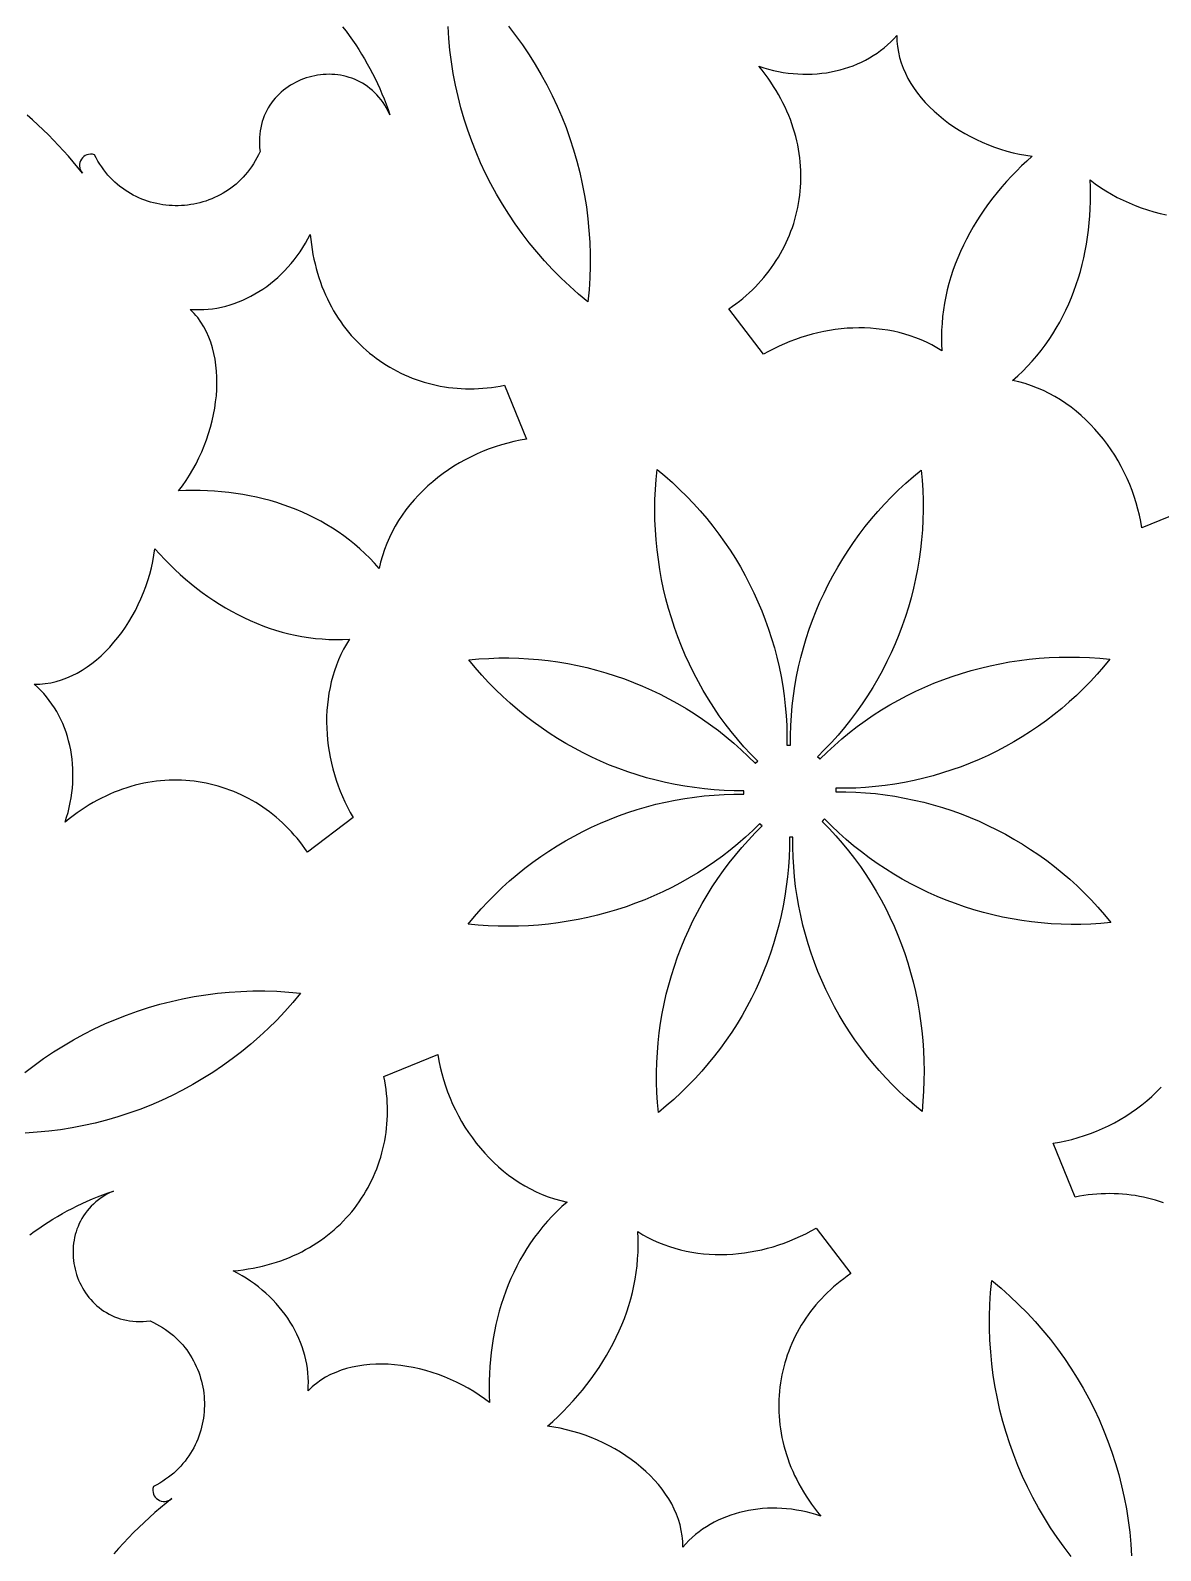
# Model space of a CAD drawing. Extents: x -1145 to -490, y -328 to 327.
# Drawn here: x -859.5 to -797.4, y -42.3 to 41.3 of the extents above; entities that cross this region are included whole.
import ezdxf

# ---------------------------------------------------------------- set-up
doc = ezdxf.new("R2010")
doc.units = 0
doc.layers.add('LAYER_1', color=18, linetype='CONTINUOUS')

msp = doc.modelspace()

# ---------------------------------------------------------------- linework, layer by layer
at = {"layer": 'LAYER_1'}
for points in [[(-842.351, 41.484), (-842.165, 41.242), (-841.984, 40.996), (-841.807, 40.746), (-841.635, 40.494), (-841.468, 40.238), (-841.306, 39.979), (-841.148, 39.717), (-840.996, 39.451), (-840.848, 39.183), (-840.706, 38.912), (-840.568, 38.638), (-840.436, 38.361), (-840.309, 38.082), (-840.187, 37.8), (-840.07, 37.515), (-839.959, 37.228), (-839.853, 36.938), (-839.752, 36.646), (-839.839, 36.827), (-839.931, 36.999), (-840.028, 37.163), (-840.131, 37.319), (-840.239, 37.467), (-840.352, 37.607), (-840.47, 37.739), (-840.591, 37.864), (-840.718, 37.981), (-840.847, 38.09), (-840.981, 38.192), (-841.118, 38.287), (-841.258, 38.374), (-841.401, 38.453), (-841.547, 38.526), (-841.695, 38.591), (-841.846, 38.649), (-841.998, 38.7), (-842.152, 38.744), (-842.307, 38.782), (-842.464, 38.812), (-842.622, 38.836), (-842.78, 38.852), (-842.939, 38.863), (-843.098, 38.866), (-843.257, 38.864), (-843.416, 38.854), (-843.574, 38.839), (-843.732, 38.817), (-843.889, 38.789), (-844.044, 38.754), (-844.198, 38.714), (-844.35, 38.668), (-844.501, 38.615), (-844.649, 38.557), (-844.794, 38.493), (-844.937, 38.423), (-845.078, 38.348), (-845.215, 38.267), (-845.348, 38.18), (-845.478, 38.088), (-845.604, 37.991), (-845.726, 37.888), (-845.843, 37.78), (-845.956, 37.667), (-846.064, 37.549), (-846.167, 37.426), (-846.264, 37.297), (-846.356, 37.164), (-846.442, 37.026), (-846.522, 36.883), (-846.596, 36.736), (-846.663, 36.583), (-846.723, 36.427), (-846.776, 36.265), (-846.822, 36.1), (-846.861, 35.93), (-846.891, 35.755), (-846.914, 35.577), (-846.928, 35.394), (-846.934, 35.207), (-846.931, 35.016), (-846.919, 34.822), (-846.898, 34.623), (-846.981, 34.443), (-847.07, 34.269), (-847.165, 34.1), (-847.264, 33.937), (-847.368, 33.78), (-847.477, 33.628), (-847.59, 33.481), (-847.708, 33.34), (-847.83, 33.205), (-847.955, 33.075), (-848.085, 32.951), (-848.218, 32.833), (-848.355, 32.72), (-848.495, 32.612), (-848.638, 32.51), (-848.784, 32.414), (-848.933, 32.323), (-849.085, 32.238), (-849.239, 32.159), (-849.395, 32.085), (-849.554, 32.017), (-849.714, 31.954), (-849.877, 31.897), (-850.041, 31.846), (-850.206, 31.8), (-850.373, 31.76), (-850.541, 31.726), (-850.709, 31.697), (-850.879, 31.674), (-851.049, 31.656), (-851.22, 31.644), (-851.391, 31.638), (-851.562, 31.637), (-851.733, 31.643), (-851.903, 31.653), (-852.074, 31.67), (-852.244, 31.692), (-852.413, 31.719), (-852.581, 31.753), (-852.748, 31.792), (-852.914, 31.836), (-853.078, 31.887), (-853.241, 31.943), (-853.402, 32.005), (-853.562, 32.072), (-853.719, 32.145), (-853.874, 32.224), (-854.026, 32.309), (-854.176, 32.399), (-854.323, 32.495), (-854.468, 32.597), (-854.609, 32.704), (-854.747, 32.817), (-854.881, 32.936), (-855.012, 33.061), (-855.139, 33.191), (-855.262, 33.327), (-855.381, 33.469), (-855.496, 33.616), (-855.606, 33.77), (-855.712, 33.929), (-855.813, 34.093), (-855.909, 34.264), (-856, 34.44), (-856.113, 34.469), (-856.222, 34.476), (-856.326, 34.465), (-856.423, 34.437), (-856.513, 34.394), (-856.594, 34.338), (-856.665, 34.269), (-856.725, 34.191), (-856.772, 34.105), (-856.806, 34.013), (-856.825, 33.916), (-856.829, 33.817), (-856.816, 33.716), (-856.784, 33.617), (-856.733, 33.52), (-856.662, 33.428), (-856.916, 33.744), (-857.175, 34.055), (-857.439, 34.361), (-857.708, 34.662), (-857.981, 34.958), (-858.258, 35.248), (-858.539, 35.534), (-858.825, 35.814), (-859.115, 36.089), (-859.409, 36.358), (-859.707, 36.622)], [(-833.229, 41.523), (-832.834, 41.009), (-832.456, 40.484), (-832.096, 39.947), (-831.752, 39.401), (-831.426, 38.845), (-831.118, 38.28), (-830.827, 37.705), (-830.555, 37.123), (-830.3, 36.532), (-830.064, 35.933), (-829.847, 35.328), (-829.649, 34.715), (-829.469, 34.097), (-829.309, 33.472), (-829.168, 32.843), (-829.046, 32.208), (-828.944, 31.569), (-828.862, 30.926), (-828.8, 30.279), (-828.759, 29.629), (-828.737, 28.976), (-828.737, 28.321), (-828.757, 27.664), (-828.798, 27.006), (-828.86, 26.347), (-829.368, 26.771), (-829.861, 27.209), (-830.338, 27.661), (-830.799, 28.126), (-831.244, 28.605), (-831.672, 29.095), (-832.084, 29.598), (-832.479, 30.112), (-832.857, 30.638), (-833.218, 31.174), (-833.562, 31.72), (-833.888, 32.276), (-834.196, 32.842), (-834.487, 33.416), (-834.759, 33.999), (-835.013, 34.59), (-835.249, 35.188), (-835.466, 35.794), (-835.665, 36.406), (-835.844, 37.024), (-836.005, 37.649), (-836.146, 38.278), (-836.267, 38.913), (-836.369, 39.552), (-836.451, 40.196), (-836.513, 40.842), (-836.555, 41.492)], [(-795.423, 15.133), (-798.387, 13.914), (-798.446, 14.263), (-798.517, 14.61), (-798.601, 14.956), (-798.697, 15.3), (-798.805, 15.641), (-798.925, 15.979), (-799.056, 16.313), (-799.199, 16.643), (-799.354, 16.969), (-799.519, 17.289), (-799.695, 17.604), (-799.881, 17.912), (-800.078, 18.214), (-800.285, 18.509), (-800.501, 18.796), (-800.728, 19.075), (-800.964, 19.346), (-801.209, 19.607), (-801.463, 19.859), (-801.727, 20.101), (-801.998, 20.332), (-802.279, 20.552), (-802.567, 20.76), (-802.863, 20.956), (-803.168, 21.14), (-803.48, 21.311), (-803.799, 21.468), (-804.125, 21.611), (-804.458, 21.739), (-804.798, 21.853), (-805.145, 21.95), (-805.498, 22.032), (-805.212, 22.285), (-804.937, 22.545), (-804.671, 22.814), (-804.416, 23.091), (-804.17, 23.376), (-803.934, 23.668), (-803.709, 23.968), (-803.493, 24.274), (-803.287, 24.587), (-803.091, 24.906), (-802.905, 25.232), (-802.729, 25.563), (-802.562, 25.901), (-802.405, 26.243), (-802.258, 26.591), (-802.121, 26.944), (-801.994, 27.302), (-801.876, 27.664), (-801.767, 28.03), (-801.669, 28.4), (-801.58, 28.774), (-801.501, 29.152), (-801.431, 29.533), (-801.371, 29.916), (-801.32, 30.302), (-801.279, 30.691), (-801.247, 31.082), (-801.225, 31.475), (-801.212, 31.87), (-801.209, 32.266), (-801.215, 32.664), (-801.23, 33.062), (-800.949, 32.85), (-800.659, 32.647), (-800.359, 32.454), (-800.052, 32.272), (-799.736, 32.1), (-799.414, 31.939), (-799.086, 31.789), (-798.753, 31.651), (-798.416, 31.524), (-798.075, 31.409), (-797.731, 31.306), (-797.385, 31.216), (-797.038, 31.138)], [(-859.838, -16.042), (-859.324, -15.647), (-858.799, -15.269), (-858.263, -14.908), (-857.716, -14.565), (-857.16, -14.239), (-856.595, -13.93), (-856.021, -13.64), (-855.438, -13.367), (-854.847, -13.113), (-854.248, -12.877), (-853.643, -12.66), (-853.031, -12.462), (-852.412, -12.282), (-851.788, -12.122), (-851.158, -11.981), (-850.523, -11.859), (-849.884, -11.757), (-849.241, -11.675), (-848.594, -11.613), (-847.944, -11.572), (-847.291, -11.55), (-846.636, -11.549), (-845.979, -11.569), (-845.321, -11.61), (-844.662, -11.673), (-845.086, -12.181), (-845.524, -12.674), (-845.976, -13.151), (-846.441, -13.612), (-846.92, -14.057), (-847.41, -14.485), (-847.913, -14.897), (-848.427, -15.292), (-848.953, -15.67), (-849.489, -16.031), (-850.035, -16.374), (-850.591, -16.7), (-851.157, -17.009), (-851.731, -17.299), (-852.314, -17.572), (-852.905, -17.826), (-853.503, -18.062), (-854.109, -18.279), (-854.721, -18.478), (-855.34, -18.657), (-855.964, -18.817), (-856.594, -18.959), (-857.228, -19.08), (-857.868, -19.182), (-858.511, -19.264), (-859.158, -19.326), (-859.808, -19.368)], [(-797.196, -23.208), (-797.412, -23.134), (-797.631, -23.066), (-797.851, -23.003), (-798.074, -22.946), (-798.298, -22.895), (-798.524, -22.85), (-798.752, -22.81), (-798.981, -22.777), (-799.212, -22.749), (-799.444, -22.727), (-799.677, -22.712), (-799.912, -22.702), (-800.147, -22.698), (-800.383, -22.701), (-800.62, -22.709), (-800.858, -22.724), (-801.096, -22.745), (-801.335, -22.772), (-801.574, -22.806), (-801.814, -22.846), (-802.054, -22.892), (-803.272, -19.928), (-802.924, -19.869), (-802.576, -19.798), (-802.231, -19.714), (-801.887, -19.618), (-801.546, -19.51), (-801.208, -19.39), (-800.874, -19.258), (-800.544, -19.115), (-800.218, -18.961), (-799.898, -18.796), (-799.583, -18.62), (-799.275, -18.434), (-798.973, -18.237), (-798.678, -18.03), (-798.391, -17.813), (-798.112, -17.587), (-797.841, -17.351), (-797.58, -17.106), (-797.328, -16.851)], [(-859.56, -24.968), (-859.314, -24.787), (-859.064, -24.61), (-858.812, -24.438), (-858.556, -24.271), (-858.297, -24.108), (-858.035, -23.951), (-857.769, -23.798), (-857.501, -23.651), (-857.23, -23.508), (-856.956, -23.371), (-856.679, -23.239), (-856.4, -23.111), (-856.118, -22.99), (-855.833, -22.873), (-855.546, -22.762), (-855.256, -22.656), (-854.964, -22.555), (-855.145, -22.641), (-855.317, -22.733), (-855.481, -22.831), (-855.637, -22.934), (-855.785, -23.042), (-855.925, -23.155), (-856.057, -23.272), (-856.182, -23.394), (-856.299, -23.52), (-856.409, -23.65), (-856.51, -23.784), (-856.605, -23.921), (-856.692, -24.061), (-856.771, -24.204), (-856.844, -24.35), (-856.909, -24.498), (-856.967, -24.648), (-857.018, -24.8), (-857.062, -24.954), (-857.1, -25.11), (-857.13, -25.267), (-857.154, -25.424), (-857.17, -25.583), (-857.181, -25.742), (-857.184, -25.901), (-857.182, -26.06), (-857.172, -26.219), (-857.157, -26.377), (-857.135, -26.535), (-857.107, -26.691), (-857.072, -26.847), (-857.032, -27.001), (-856.986, -27.153), (-856.933, -27.303), (-856.875, -27.451), (-856.811, -27.597), (-856.741, -27.74), (-856.666, -27.88), (-856.585, -28.017), (-856.499, -28.151), (-856.407, -28.281), (-856.309, -28.406), (-856.206, -28.528), (-856.098, -28.646), (-855.985, -28.759), (-855.867, -28.867), (-855.744, -28.969), (-855.615, -29.067), (-855.482, -29.159), (-855.344, -29.245), (-855.201, -29.325), (-855.054, -29.399), (-854.901, -29.466), (-854.745, -29.526), (-854.583, -29.579), (-854.418, -29.625), (-854.248, -29.663), (-854.073, -29.694), (-853.895, -29.716), (-853.712, -29.731), (-853.525, -29.736), (-853.334, -29.733), (-853.14, -29.721), (-852.941, -29.7), (-852.761, -29.784), (-852.587, -29.873), (-852.418, -29.967), (-852.255, -30.067), (-852.098, -30.171), (-851.946, -30.279), (-851.799, -30.393), (-851.658, -30.51), (-851.523, -30.632), (-851.393, -30.758), (-851.269, -30.887), (-851.151, -31.021), (-851.038, -31.157), (-850.93, -31.297), (-850.828, -31.441), (-850.732, -31.587), (-850.641, -31.736), (-850.556, -31.887), (-850.477, -32.041), (-850.403, -32.198), (-850.335, -32.356), (-850.272, -32.517), (-850.215, -32.679), (-850.164, -32.843), (-850.118, -33.009), (-850.078, -33.175), (-850.044, -33.343), (-850.015, -33.512), (-849.992, -33.681), (-849.974, -33.852), (-849.962, -34.022), (-849.956, -34.193), (-849.955, -34.364), (-849.961, -34.535), (-849.971, -34.706), (-849.988, -34.876), (-850.01, -35.046), (-850.037, -35.215), (-850.071, -35.383), (-850.11, -35.55), (-850.154, -35.716), (-850.205, -35.881), (-850.261, -36.044), (-850.323, -36.205), (-850.39, -36.364), (-850.463, -36.521), (-850.542, -36.676), (-850.627, -36.829), (-850.717, -36.979), (-850.813, -37.126), (-850.915, -37.27), (-851.022, -37.411), (-851.135, -37.549), (-851.254, -37.684), (-851.379, -37.814), (-851.509, -37.942), (-851.645, -38.065), (-851.787, -38.184), (-851.934, -38.299), (-852.088, -38.409), (-852.247, -38.515), (-852.411, -38.616), (-852.582, -38.712), (-852.758, -38.803), (-852.787, -38.916), (-852.794, -39.025), (-852.783, -39.128), (-852.755, -39.226), (-852.712, -39.315), (-852.656, -39.396), (-852.587, -39.467), (-852.509, -39.527), (-852.423, -39.575), (-852.331, -39.609), (-852.234, -39.628), (-852.135, -39.632), (-852.034, -39.618), (-851.935, -39.586), (-851.839, -39.536), (-851.746, -39.464), (-852.062, -39.719), (-852.373, -39.978), (-852.679, -40.242), (-852.98, -40.51), (-853.276, -40.783), (-853.566, -41.06), (-853.852, -41.342), (-854.132, -41.628), (-854.407, -41.917), (-854.676, -42.211), (-854.941, -42.509)], [(-802.272, -42.651), (-802.667, -42.137), (-803.045, -41.611), (-803.406, -41.075), (-803.75, -40.529), (-804.076, -39.973), (-804.384, -39.408), (-804.675, -38.833), (-804.947, -38.25), (-805.202, -37.66), (-805.437, -37.061), (-805.655, -36.455), (-805.853, -35.843), (-806.033, -35.225), (-806.193, -34.6), (-806.334, -33.971), (-806.456, -33.336), (-806.558, -32.697), (-806.64, -32.053), (-806.702, -31.407), (-806.743, -30.757), (-806.765, -30.104), (-806.765, -29.449), (-806.745, -28.792), (-806.704, -28.134), (-806.642, -27.474), (-806.134, -27.898), (-805.641, -28.337), (-805.164, -28.789), (-804.703, -29.254), (-804.258, -29.732), (-803.83, -30.223), (-803.418, -30.726), (-803.023, -31.24), (-802.645, -31.766), (-802.284, -32.302), (-801.94, -32.848), (-801.614, -33.404), (-801.306, -33.969), (-801.015, -34.544), (-800.743, -35.127), (-800.489, -35.717), (-800.253, -36.316), (-800.036, -36.921), (-799.837, -37.534), (-799.658, -38.152), (-799.497, -38.777), (-799.356, -39.406), (-799.235, -40.041), (-799.133, -40.68), (-799.051, -41.323), (-798.989, -41.97), (-798.947, -42.62)]]:
    msp.add_lwpolyline(points, dxfattribs=at)
for points in [[(-811.861, 40.853), (-811.856, 40.699), (-811.845, 40.546), (-811.829, 40.394), (-811.782, 40.091), (-811.713, 39.792), (-811.626, 39.498), (-811.519, 39.207), (-811.394, 38.921), (-811.251, 38.64), (-811.091, 38.364), (-810.915, 38.095), (-810.724, 37.831), (-810.518, 37.574), (-810.298, 37.323), (-810.065, 37.08), (-809.82, 36.845), (-809.562, 36.617), (-809.294, 36.398), (-809.015, 36.188), (-808.726, 35.987), (-808.428, 35.795), (-808.122, 35.613), (-807.809, 35.441), (-807.489, 35.28), (-807.163, 35.129), (-806.831, 34.99), (-806.495, 34.863), (-806.155, 34.748), (-805.812, 34.645), (-805.466, 34.555), (-805.118, 34.478), (-804.77, 34.415), (-804.421, 34.366), (-804.717, 34.098), (-805.007, 33.824), (-805.289, 33.545), (-805.564, 33.26), (-805.831, 32.97), (-806.09, 32.675), (-806.341, 32.374), (-806.584, 32.069), (-806.819, 31.759), (-807.044, 31.445), (-807.261, 31.126), (-807.469, 30.802), (-807.667, 30.475), (-807.856, 30.143), (-808.035, 29.808), (-808.204, 29.469), (-808.363, 29.126), (-808.512, 28.78), (-808.65, 28.431), (-808.777, 28.078), (-808.893, 27.723), (-808.998, 27.365), (-809.091, 27.004), (-809.173, 26.64), (-809.243, 26.275), (-809.3, 25.907), (-809.346, 25.537), (-809.379, 25.165), (-809.399, 24.791), (-809.407, 24.416), (-809.401, 24.039), (-809.382, 23.661), (-809.66, 23.829), (-809.943, 23.985), (-810.231, 24.128), (-810.525, 24.259), (-810.822, 24.378), (-811.124, 24.484), (-811.429, 24.578), (-811.738, 24.661), (-812.05, 24.732), (-812.364, 24.791), (-812.68, 24.839), (-812.999, 24.876), (-813.319, 24.901), (-813.64, 24.916), (-813.961, 24.919), (-814.284, 24.912), (-814.606, 24.895), (-814.928, 24.867), (-815.249, 24.829), (-815.569, 24.78), (-815.888, 24.722), (-816.205, 24.654), (-816.519, 24.576), (-816.832, 24.489), (-817.141, 24.392), (-817.447, 24.286), (-817.75, 24.171), (-818.048, 24.047), (-818.342, 23.915), (-818.632, 23.773), (-818.916, 23.623), (-819.195, 23.465), (-821.108, 25.972), (-820.909, 26.109), (-820.715, 26.25), (-820.525, 26.395), (-820.341, 26.545), (-820.161, 26.698), (-819.985, 26.855), (-819.814, 27.016), (-819.649, 27.181), (-819.488, 27.349), (-819.332, 27.521), (-819.181, 27.696), (-819.035, 27.874), (-818.894, 28.056), (-818.758, 28.24), (-818.627, 28.428), (-818.501, 28.619), (-818.381, 28.812), (-818.266, 29.008), (-818.156, 29.207), (-818.052, 29.408), (-817.953, 29.612), (-817.859, 29.818), (-817.771, 30.026), (-817.689, 30.237), (-817.612, 30.449), (-817.54, 30.664), (-817.475, 30.88), (-817.415, 31.098), (-817.361, 31.318), (-817.313, 31.539), (-817.27, 31.762), (-817.234, 31.986), (-817.203, 32.211), (-817.179, 32.438), (-817.16, 32.665), (-817.148, 32.894), (-817.141, 33.123), (-817.141, 33.354), (-817.147, 33.585), (-817.16, 33.816), (-817.178, 34.048), (-817.203, 34.281), (-817.235, 34.514), (-817.273, 34.747), (-817.317, 34.98), (-817.368, 35.213), (-817.425, 35.446), (-817.489, 35.679), (-817.56, 35.912), (-817.638, 36.145), (-817.722, 36.376), (-817.813, 36.608), (-817.911, 36.838), (-818.016, 37.068), (-818.128, 37.298), (-818.246, 37.526), (-818.372, 37.753), (-818.505, 37.979), (-818.645, 38.204), (-818.792, 38.427), (-818.947, 38.649), (-819.108, 38.87), (-819.277, 39.089), (-819.454, 39.306), (-819.186, 39.22), (-818.918, 39.144), (-818.649, 39.077), (-818.38, 39.02), (-818.111, 38.972), (-817.843, 38.934), (-817.575, 38.905), (-817.307, 38.885), (-817.041, 38.874), (-816.777, 38.872), (-816.514, 38.879), (-816.253, 38.896), (-815.994, 38.921), (-815.737, 38.955), (-815.484, 38.997), (-815.233, 39.049), (-814.986, 39.109), (-814.742, 39.178), (-814.502, 39.255), (-814.267, 39.34), (-814.035, 39.435), (-813.809, 39.537), (-813.587, 39.648), (-813.371, 39.767), (-813.16, 39.894), (-812.955, 40.029), (-812.756, 40.172), (-812.563, 40.324), (-812.377, 40.483), (-812.197, 40.65), (-812.025, 40.825), (-811.86, 41.007)], [(-844.105, 29.782), (-844.071, 29.505), (-844.031, 29.232), (-843.984, 28.964), (-843.931, 28.699), (-843.872, 28.438), (-843.807, 28.182), (-843.736, 27.93), (-843.659, 27.682), (-843.576, 27.439), (-843.488, 27.2), (-843.394, 26.965), (-843.295, 26.735), (-843.19, 26.509), (-843.08, 26.288), (-842.965, 26.071), (-842.846, 25.859), (-842.721, 25.652), (-842.591, 25.449), (-842.457, 25.251), (-842.318, 25.058), (-842.175, 24.869), (-842.027, 24.685), (-841.875, 24.506), (-841.719, 24.332), (-841.558, 24.163), (-841.394, 23.999), (-841.226, 23.84), (-841.054, 23.686), (-840.878, 23.537), (-840.699, 23.393), (-840.516, 23.254), (-840.33, 23.121), (-840.141, 22.993), (-839.948, 22.87), (-839.752, 22.752), (-839.554, 22.64), (-839.352, 22.533), (-839.148, 22.431), (-838.941, 22.335), (-838.732, 22.244), (-838.52, 22.159), (-838.306, 22.08), (-838.09, 22.006), (-837.871, 21.938), (-837.651, 21.875), (-837.428, 21.818), (-837.204, 21.767), (-836.978, 21.722), (-836.75, 21.682), (-836.521, 21.649), (-836.29, 21.621), (-836.058, 21.6), (-835.825, 21.584), (-835.59, 21.574), (-835.355, 21.571), (-835.119, 21.573), (-834.882, 21.582), (-834.644, 21.596), (-834.406, 21.617), (-834.167, 21.645), (-833.927, 21.678), (-833.688, 21.718), (-833.448, 21.764), (-832.23, 18.8), (-832.578, 18.741), (-832.926, 18.67), (-833.271, 18.586), (-833.615, 18.49), (-833.956, 18.382), (-834.294, 18.262), (-834.628, 18.13), (-834.958, 17.987), (-835.284, 17.833), (-835.604, 17.668), (-835.919, 17.492), (-836.227, 17.306), (-836.529, 17.109), (-836.824, 16.902), (-837.111, 16.685), (-837.39, 16.459), (-837.661, 16.223), (-837.922, 15.978), (-838.174, 15.723), (-838.416, 15.46), (-838.647, 15.189), (-838.867, 14.908), (-839.075, 14.62), (-839.272, 14.323), (-839.455, 14.019), (-839.626, 13.707), (-839.783, 13.388), (-839.926, 13.062), (-840.054, 12.729), (-840.168, 12.389), (-840.266, 12.042), (-840.347, 11.689), (-840.6, 11.975), (-840.861, 12.25), (-841.13, 12.516), (-841.407, 12.771), (-841.691, 13.017), (-841.983, 13.252), (-842.283, 13.478), (-842.589, 13.694), (-842.902, 13.9), (-843.221, 14.096), (-843.547, 14.282), (-843.879, 14.458), (-844.216, 14.625), (-844.559, 14.781), (-844.906, 14.928), (-845.259, 15.066), (-845.617, 15.193), (-845.979, 15.311), (-846.345, 15.419), (-846.716, 15.518), (-847.09, 15.607), (-847.467, 15.686), (-847.848, 15.756), (-848.231, 15.816), (-848.618, 15.867), (-849.007, 15.908), (-849.398, 15.94), (-849.791, 15.962), (-850.185, 15.975), (-850.582, 15.978), (-850.979, 15.972), (-851.378, 15.957), (-851.165, 16.237), (-850.962, 16.528), (-850.77, 16.827), (-850.587, 17.135), (-850.415, 17.451), (-850.254, 17.773), (-850.105, 18.101), (-849.966, 18.434), (-849.839, 18.771), (-849.724, 19.112), (-849.622, 19.456), (-849.531, 19.802), (-849.453, 20.149), (-849.389, 20.496), (-849.337, 20.844), (-849.299, 21.19), (-849.274, 21.534), (-849.264, 21.876), (-849.268, 22.214), (-849.286, 22.547), (-849.319, 22.876), (-849.367, 23.199), (-849.43, 23.516), (-849.509, 23.825), (-849.604, 24.126), (-849.715, 24.418), (-849.842, 24.7), (-849.986, 24.972), (-850.146, 25.233), (-850.324, 25.482), (-850.419, 25.601), (-850.519, 25.717), (-850.623, 25.83), (-850.731, 25.939), (-850.486, 25.925), (-850.241, 25.922), (-849.996, 25.929), (-849.751, 25.946), (-849.508, 25.974), (-849.266, 26.012), (-849.025, 26.06), (-848.785, 26.118), (-848.548, 26.185), (-848.312, 26.262), (-848.079, 26.348), (-847.848, 26.444), (-847.62, 26.548), (-847.395, 26.662), (-847.174, 26.784), (-846.955, 26.915), (-846.741, 27.055), (-846.53, 27.202), (-846.324, 27.358), (-846.122, 27.522), (-845.925, 27.694), (-845.733, 27.874), (-845.546, 28.061), (-845.364, 28.256), (-845.188, 28.458), (-845.018, 28.667), (-844.853, 28.883), (-844.696, 29.106), (-844.544, 29.335), (-844.4, 29.572), (-844.263, 29.814), (-844.133, 30.063)], [(-824.628, 16.777), (-824.214, 16.412), (-823.812, 16.036), (-823.422, 15.651), (-823.044, 15.255), (-822.679, 14.85), (-822.325, 14.436), (-821.984, 14.013), (-821.656, 13.581), (-821.341, 13.142), (-821.038, 12.694), (-820.749, 12.238), (-820.473, 11.775), (-820.21, 11.304), (-819.961, 10.827), (-819.725, 10.344), (-819.503, 9.854), (-819.294, 9.358), (-819.1, 8.857), (-818.92, 8.35), (-818.754, 7.838), (-818.603, 7.322), (-818.466, 6.801), (-818.343, 6.276), (-818.236, 5.747), (-818.143, 5.214), (-818.066, 4.679), (-818.004, 4.14), (-817.957, 3.599), (-817.925, 3.055), (-817.909, 2.509), (-817.909, 1.962), (-817.816, 1.965), (-817.722, 1.96), (-817.719, 2.507), (-817.7, 3.052), (-817.665, 3.595), (-817.615, 4.136), (-817.551, 4.674), (-817.471, 5.21), (-817.376, 5.741), (-817.266, 6.27), (-817.142, 6.794), (-817.003, 7.314), (-816.849, 7.83), (-816.682, 8.341), (-816.5, 8.847), (-816.304, 9.348), (-816.094, 9.843), (-815.871, 10.332), (-815.634, 10.814), (-815.383, 11.29), (-815.119, 11.759), (-814.841, 12.221), (-814.551, 12.676), (-814.247, 13.123), (-813.931, 13.561), (-813.601, 13.992), (-813.259, 14.413), (-812.905, 14.826), (-812.538, 15.229), (-812.159, 15.623), (-811.767, 16.007), (-811.364, 16.381), (-810.949, 16.744), (-810.522, 17.097), (-810.472, 16.546), (-810.437, 15.995), (-810.419, 15.446), (-810.416, 14.898), (-810.429, 14.352), (-810.458, 13.808), (-810.502, 13.266), (-810.561, 12.726), (-810.635, 12.19), (-810.724, 11.656), (-810.829, 11.126), (-810.947, 10.6), (-811.081, 10.078), (-811.229, 9.56), (-811.391, 9.047), (-811.568, 8.539), (-811.758, 8.036), (-811.963, 7.539), (-812.182, 7.048), (-812.414, 6.562), (-812.66, 6.084), (-812.919, 5.612), (-813.192, 5.147), (-813.478, 4.69), (-813.777, 4.24), (-814.089, 3.799), (-814.413, 3.365), (-814.751, 2.941), (-815.101, 2.525), (-815.464, 2.119), (-815.839, 1.722), (-816.226, 1.334), (-816.156, 1.271), (-816.093, 1.203), (-815.703, 1.587), (-815.303, 1.958), (-814.893, 2.317), (-814.474, 2.662), (-814.046, 2.993), (-813.609, 3.312), (-813.163, 3.617), (-812.709, 3.909), (-812.247, 4.187), (-811.778, 4.452), (-811.301, 4.702), (-810.817, 4.94), (-810.326, 5.163), (-809.83, 5.373), (-809.327, 5.569), (-808.818, 5.75), (-808.304, 5.918), (-807.784, 6.072), (-807.26, 6.211), (-806.731, 6.336), (-806.198, 6.447), (-805.661, 6.544), (-805.12, 6.626), (-804.576, 6.693), (-804.029, 6.746), (-803.48, 6.784), (-802.927, 6.808), (-802.373, 6.817), (-801.817, 6.811), (-801.259, 6.79), (-800.7, 6.754), (-800.141, 6.703), (-800.487, 6.281), (-800.844, 5.87), (-801.212, 5.471), (-801.591, 5.083), (-801.981, 4.708), (-802.38, 4.344), (-802.788, 3.993), (-803.206, 3.654), (-803.634, 3.328), (-804.069, 3.014), (-804.513, 2.713), (-804.966, 2.425), (-805.426, 2.15), (-805.893, 1.889), (-806.368, 1.64), (-806.849, 1.405), (-807.337, 1.184), (-807.831, 0.976), (-808.331, 0.783), (-808.836, 0.603), (-809.347, 0.438), (-809.862, 0.287), (-810.383, 0.15), (-810.907, 0.028), (-811.436, -0.079), (-811.968, -0.172), (-812.503, -0.249), (-813.042, -0.311), (-813.583, -0.358), (-814.127, -0.39), (-814.672, -0.406), (-815.22, -0.406), (-815.217, -0.499), (-815.222, -0.593), (-814.675, -0.596), (-814.129, -0.615), (-813.586, -0.65), (-813.045, -0.699), (-812.507, -0.764), (-811.972, -0.844), (-811.44, -0.939), (-810.912, -1.049), (-810.387, -1.173), (-809.867, -1.312), (-809.351, -1.466), (-808.84, -1.633), (-808.334, -1.815), (-807.834, -2.011), (-807.339, -2.221), (-806.85, -2.444), (-806.367, -2.681), (-805.891, -2.932), (-805.422, -3.196), (-804.96, -3.474), (-804.506, -3.764), (-804.059, -4.068), (-803.62, -4.384), (-803.19, -4.714), (-802.768, -5.056), (-802.356, -5.41), (-801.952, -5.777), (-801.558, -6.156), (-801.174, -6.547), (-800.801, -6.951), (-800.437, -7.366), (-800.085, -7.793), (-800.636, -7.843), (-801.186, -7.878), (-801.735, -7.896), (-802.283, -7.898), (-802.829, -7.885), (-803.374, -7.857), (-803.916, -7.813), (-804.455, -7.754), (-804.992, -7.68), (-805.525, -7.59), (-806.055, -7.486), (-806.581, -7.367), (-807.104, -7.234), (-807.621, -7.086), (-808.134, -6.924), (-808.643, -6.747), (-809.145, -6.556), (-809.643, -6.352), (-810.134, -6.133), (-810.619, -5.901), (-811.098, -5.655), (-811.57, -5.396), (-812.034, -5.123), (-812.492, -4.837), (-812.941, -4.538), (-813.383, -4.226), (-813.816, -3.901), (-814.241, -3.564), (-814.657, -3.214), (-815.063, -2.851), (-815.46, -2.476), (-815.847, -2.089), (-815.91, -2.159), (-815.979, -2.222), (-815.595, -2.612), (-815.223, -3.012), (-814.865, -3.422), (-814.52, -3.841), (-814.188, -4.269), (-813.87, -4.706), (-813.565, -5.152), (-813.273, -5.606), (-812.995, -6.068), (-812.73, -6.537), (-812.479, -7.014), (-812.242, -7.498), (-812.018, -7.988), (-811.809, -8.485), (-811.613, -8.988), (-811.431, -9.497), (-811.264, -10.011), (-811.11, -10.531), (-810.971, -11.055), (-810.845, -11.584), (-810.734, -12.117), (-810.638, -12.654), (-810.556, -13.194), (-810.488, -13.738), (-810.435, -14.285), (-810.397, -14.835), (-810.374, -15.387), (-810.365, -15.942), (-810.371, -16.498), (-810.392, -17.056), (-810.428, -17.614), (-810.479, -18.174), (-810.901, -17.828), (-811.312, -17.471), (-811.711, -17.102), (-812.098, -16.723), (-812.474, -16.334), (-812.837, -15.935), (-813.188, -15.526), (-813.527, -15.108), (-813.854, -14.681), (-814.167, -14.245), (-814.468, -13.801), (-814.756, -13.349), (-815.031, -12.889), (-815.293, -12.422), (-815.541, -11.947), (-815.776, -11.466), (-815.998, -10.978), (-816.205, -10.484), (-816.399, -9.984), (-816.578, -9.479), (-816.744, -8.968), (-816.895, -8.452), (-817.032, -7.932), (-817.154, -7.408), (-817.261, -6.879), (-817.353, -6.347), (-817.431, -5.812), (-817.493, -5.273), (-817.54, -4.732), (-817.571, -4.188), (-817.587, -3.643), (-817.587, -3.095), (-817.681, -3.098), (-817.774, -3.093), (-817.778, -3.64), (-817.797, -4.186), (-817.831, -4.729), (-817.881, -5.27), (-817.946, -5.808), (-818.026, -6.343), (-818.121, -6.875), (-818.231, -7.403), (-818.355, -7.927), (-818.494, -8.448), (-818.647, -8.963), (-818.815, -9.474), (-818.997, -9.98), (-819.192, -10.481), (-819.402, -10.976), (-819.626, -11.465), (-819.863, -11.947), (-820.114, -12.423), (-820.378, -12.893), (-820.655, -13.355), (-820.946, -13.809), (-821.249, -14.256), (-821.566, -14.695), (-821.895, -15.125), (-822.237, -15.547), (-822.592, -15.959), (-822.959, -16.363), (-823.338, -16.756), (-823.729, -17.14), (-824.132, -17.514), (-824.548, -17.877), (-824.975, -18.23), (-825.025, -17.679), (-825.059, -17.129), (-825.078, -16.579), (-825.08, -16.032), (-825.067, -15.485), (-825.039, -14.941), (-824.995, -14.399), (-824.936, -13.86), (-824.861, -13.323), (-824.772, -12.79), (-824.668, -12.26), (-824.549, -11.733), (-824.416, -11.211), (-824.268, -10.693), (-824.105, -10.18), (-823.929, -9.672), (-823.738, -9.169), (-823.533, -8.672), (-823.315, -8.181), (-823.083, -7.696), (-822.837, -7.217), (-822.577, -6.745), (-822.305, -6.281), (-822.019, -5.823), (-821.72, -5.374), (-821.408, -4.932), (-821.083, -4.499), (-820.746, -4.074), (-820.395, -3.658), (-820.033, -3.252), (-819.658, -2.855), (-819.271, -2.468), (-819.34, -2.405), (-819.403, -2.336), (-819.794, -2.72), (-820.195, -3.092), (-820.608, -3.452), (-821.03, -3.798), (-821.462, -4.131), (-821.904, -4.452), (-822.355, -4.759), (-822.814, -5.053), (-823.282, -5.333), (-823.758, -5.6), (-824.241, -5.854), (-824.732, -6.094), (-825.229, -6.32), (-825.733, -6.532), (-826.242, -6.731), (-826.758, -6.915), (-827.278, -7.085), (-827.803, -7.241), (-828.333, -7.383), (-828.867, -7.51), (-829.404, -7.622), (-829.945, -7.72), (-830.488, -7.804), (-831.035, -7.872), (-831.583, -7.925), (-832.133, -7.964), (-832.684, -7.987), (-833.236, -7.995), (-833.789, -7.987), (-834.342, -7.965), (-834.894, -7.926), (-835.446, -7.872), (-835.092, -7.447), (-834.727, -7.033), (-834.351, -6.631), (-833.966, -6.241), (-833.57, -5.863), (-833.165, -5.497), (-832.751, -5.144), (-832.328, -4.803), (-831.897, -4.475), (-831.457, -4.159), (-831.009, -3.857), (-830.553, -3.567), (-830.09, -3.291), (-829.619, -3.028), (-829.142, -2.779), (-828.659, -2.543), (-828.169, -2.321), (-827.673, -2.113), (-827.172, -1.918), (-826.665, -1.738), (-826.153, -1.573), (-825.637, -1.421), (-825.116, -1.284), (-824.591, -1.162), (-824.062, -1.054), (-823.529, -0.962), (-822.994, -0.884), (-822.455, -0.822), (-821.914, -0.775), (-821.37, -0.744), (-820.824, -0.728), (-820.277, -0.728), (-820.28, -0.634), (-820.275, -0.541), (-820.822, -0.537), (-821.367, -0.518), (-821.91, -0.484), (-822.451, -0.434), (-822.989, -0.369), (-823.524, -0.289), (-824.056, -0.194), (-824.585, -0.084), (-825.109, 0.04), (-825.629, 0.179), (-826.145, 0.332), (-826.656, 0.5), (-827.162, 0.682), (-827.663, 0.877), (-828.158, 1.087), (-828.646, 1.311), (-829.129, 1.548), (-829.605, 1.799), (-830.074, 2.063), (-830.536, 2.34), (-830.991, 2.631), (-831.438, 2.934), (-831.876, 3.251), (-832.307, 3.58), (-832.728, 3.922), (-833.141, 4.277), (-833.544, 4.644), (-833.938, 5.023), (-834.322, 5.414), (-834.696, 5.818), (-835.059, 6.233), (-835.412, 6.66), (-834.861, 6.71), (-834.31, 6.744), (-833.761, 6.763), (-833.213, 6.765), (-832.667, 6.752), (-832.123, 6.724), (-831.581, 6.68), (-831.041, 6.621), (-830.505, 6.546), (-829.971, 6.457), (-829.441, 6.353), (-828.915, 6.234), (-828.393, 6.101), (-827.875, 5.953), (-827.362, 5.79), (-826.854, 5.614), (-826.351, 5.423), (-825.854, 5.218), (-825.363, 5), (-824.877, 4.768), (-824.399, 4.522), (-823.927, 4.263), (-823.462, 3.99), (-823.005, 3.704), (-822.555, 3.405), (-822.114, 3.093), (-821.68, 2.768), (-821.256, 2.431), (-820.84, 2.081), (-820.433, 1.718), (-820.036, 1.343), (-819.649, 0.956), (-819.586, 1.025), (-819.517, 1.089), (-819.902, 1.479), (-820.274, 1.881), (-820.633, 2.293), (-820.98, 2.715), (-821.313, 3.147), (-821.633, 3.589), (-821.94, 4.04), (-822.234, 4.5), (-822.515, 4.967), (-822.782, 5.443), (-823.036, 5.927), (-823.276, 6.417), (-823.502, 6.914), (-823.714, 7.418), (-823.912, 7.927), (-824.097, 8.443), (-824.267, 8.963), (-824.423, 9.488), (-824.564, 10.018), (-824.692, 10.552), (-824.804, 11.089), (-824.902, 11.63), (-824.985, 12.173), (-825.054, 12.72), (-825.107, 13.268), (-825.145, 13.818), (-825.169, 14.369), (-825.177, 14.921), (-825.169, 15.474), (-825.146, 16.027), (-825.108, 16.579), (-825.054, 17.131)], [(-852.413, 12.47), (-852.139, 12.18), (-851.86, 11.898), (-851.575, 11.623), (-851.285, 11.356), (-850.99, 11.097), (-850.69, 10.846), (-850.384, 10.603), (-850.074, 10.368), (-849.76, 10.143), (-849.441, 9.926), (-849.117, 9.718), (-848.79, 9.52), (-848.458, 9.331), (-848.123, 9.152), (-847.784, 8.983), (-847.441, 8.824), (-847.095, 8.675), (-846.746, 8.537), (-846.393, 8.41), (-846.038, 8.294), (-845.68, 8.189), (-845.319, 8.096), (-844.955, 8.014), (-844.59, 7.944), (-844.222, 7.886), (-843.852, 7.841), (-843.48, 7.808), (-843.106, 7.788), (-842.731, 7.78), (-842.354, 7.786), (-841.976, 7.805), (-842.144, 7.527), (-842.3, 7.244), (-842.443, 6.956), (-842.574, 6.662), (-842.693, 6.365), (-842.799, 6.063), (-842.893, 5.758), (-842.976, 5.449), (-843.047, 5.137), (-843.106, 4.823), (-843.154, 4.507), (-843.191, 4.188), (-843.216, 3.868), (-843.231, 3.547), (-843.234, 3.226), (-843.227, 2.903), (-843.21, 2.581), (-843.182, 2.259), (-843.144, 1.938), (-843.095, 1.618), (-843.037, 1.299), (-842.969, 0.982), (-842.891, 0.668), (-842.804, 0.355), (-842.707, 0.046), (-842.601, -0.26), (-842.486, -0.562), (-842.362, -0.861), (-842.23, -1.155), (-842.088, -1.445), (-841.938, -1.729), (-841.78, -2.008), (-844.287, -3.921), (-844.424, -3.722), (-844.565, -3.528), (-844.711, -3.338), (-844.86, -3.154), (-845.013, -2.973), (-845.17, -2.798), (-845.331, -2.627), (-845.496, -2.462), (-845.664, -2.301), (-845.836, -2.145), (-846.011, -1.994), (-846.189, -1.848), (-846.371, -1.707), (-846.555, -1.571), (-846.743, -1.44), (-846.934, -1.314), (-847.127, -1.194), (-847.323, -1.079), (-847.522, -0.969), (-847.723, -0.865), (-847.927, -0.766), (-848.133, -0.672), (-848.341, -0.584), (-848.552, -0.502), (-848.764, -0.425), (-848.979, -0.353), (-849.195, -0.288), (-849.413, -0.228), (-849.633, -0.174), (-849.854, -0.126), (-850.077, -0.083), (-850.301, -0.047), (-850.526, -0.016), (-850.753, 0.008), (-850.98, 0.027), (-851.209, 0.039), (-851.439, 0.046), (-851.669, 0.046), (-851.9, 0.04), (-852.132, 0.027), (-852.364, 0.009), (-852.596, -0.016), (-852.829, -0.048), (-853.062, -0.086), (-853.295, -0.13), (-853.529, -0.181), (-853.762, -0.238), (-853.995, -0.302), (-854.227, -0.373), (-854.46, -0.451), (-854.692, -0.535), (-854.923, -0.626), (-855.154, -0.724), (-855.384, -0.829), (-855.613, -0.941), (-855.841, -1.059), (-856.068, -1.185), (-856.294, -1.318), (-856.519, -1.458), (-856.742, -1.605), (-856.965, -1.76), (-857.185, -1.921), (-857.404, -2.09), (-857.621, -2.266), (-857.536, -1.999), (-857.459, -1.731), (-857.393, -1.462), (-857.336, -1.193), (-857.288, -0.924), (-857.249, -0.656), (-857.22, -0.388), (-857.2, -0.12), (-857.189, 0.146), (-857.187, 0.41), (-857.195, 0.673), (-857.211, 0.934), (-857.236, 1.193), (-857.27, 1.45), (-857.313, 1.703), (-857.364, 1.954), (-857.424, 2.201), (-857.493, 2.445), (-857.57, 2.685), (-857.656, 2.92), (-857.75, 3.152), (-857.852, 3.378), (-857.963, 3.6), (-858.082, 3.816), (-858.209, 4.027), (-858.344, 4.232), (-858.488, 4.431), (-858.639, 4.624), (-858.798, 4.81), (-858.965, 4.99), (-859.14, 5.162), (-859.323, 5.327), (-859.168, 5.326), (-859.014, 5.331), (-858.861, 5.342), (-858.709, 5.358), (-858.406, 5.405), (-858.108, 5.474), (-857.813, 5.561), (-857.522, 5.668), (-857.236, 5.793), (-856.955, 5.936), (-856.68, 6.096), (-856.41, 6.272), (-856.146, 6.463), (-855.889, 6.669), (-855.639, 6.888), (-855.396, 7.122), (-855.16, 7.367), (-854.933, 7.625), (-854.713, 7.893), (-854.503, 8.172), (-854.302, 8.461), (-854.11, 8.759), (-853.928, 9.064), (-853.756, 9.378), (-853.595, 9.698), (-853.445, 10.024), (-853.306, 10.356), (-853.178, 10.692), (-853.063, 11.032), (-852.96, 11.375), (-852.87, 11.721), (-852.794, 12.069), (-852.73, 12.417), (-852.681, 12.766)], [(-837.056, -15.391), (-836.985, -15.738), (-836.901, -16.084), (-836.805, -16.428), (-836.697, -16.769), (-836.577, -17.107), (-836.445, -17.441), (-836.302, -17.771), (-836.148, -18.096), (-835.983, -18.417), (-835.807, -18.731), (-835.621, -19.04), (-835.424, -19.342), (-835.217, -19.637), (-835.001, -19.924), (-834.774, -20.203), (-834.538, -20.474), (-834.293, -20.735), (-834.039, -20.987), (-833.775, -21.228), (-833.504, -21.46), (-833.223, -21.68), (-832.935, -21.888), (-832.638, -22.084), (-832.334, -22.268), (-832.022, -22.439), (-831.703, -22.596), (-831.377, -22.739), (-831.044, -22.867), (-830.704, -22.98), (-830.357, -23.078), (-830.004, -23.16), (-830.29, -23.412), (-830.565, -23.673), (-830.831, -23.942), (-831.086, -24.219), (-831.332, -24.504), (-831.567, -24.796), (-831.793, -25.095), (-832.009, -25.402), (-832.215, -25.715), (-832.411, -26.034), (-832.597, -26.36), (-832.773, -26.691), (-832.94, -27.029), (-833.097, -27.371), (-833.244, -27.719), (-833.381, -28.072), (-833.508, -28.43), (-833.626, -28.792), (-833.735, -29.158), (-833.833, -29.528), (-833.922, -29.902), (-834.001, -30.28), (-834.071, -30.66), (-834.131, -31.044), (-834.182, -31.43), (-834.223, -31.819), (-834.255, -32.21), (-834.277, -32.603), (-834.29, -32.998), (-834.293, -33.394), (-834.287, -33.792), (-834.272, -34.19), (-834.552, -33.978), (-834.843, -33.775), (-835.143, -33.582), (-835.45, -33.4), (-835.766, -33.228), (-836.088, -33.067), (-836.416, -32.917), (-836.749, -32.779), (-837.086, -32.652), (-837.427, -32.537), (-837.771, -32.434), (-838.117, -32.344), (-838.464, -32.266), (-838.812, -32.201), (-839.159, -32.15), (-839.505, -32.111), (-839.849, -32.087), (-840.191, -32.077), (-840.529, -32.08), (-840.863, -32.099), (-841.191, -32.132), (-841.514, -32.18), (-841.831, -32.243), (-842.14, -32.322), (-842.441, -32.417), (-842.733, -32.528), (-843.016, -32.655), (-843.287, -32.798), (-843.548, -32.959), (-843.797, -33.136), (-843.916, -33.232), (-844.032, -33.331), (-844.145, -33.436), (-844.255, -33.544), (-844.24, -33.299), (-844.237, -33.053), (-844.244, -32.808), (-844.262, -32.564), (-844.289, -32.321), (-844.327, -32.078), (-844.375, -31.837), (-844.433, -31.598), (-844.5, -31.36), (-844.577, -31.125), (-844.663, -30.891), (-844.759, -30.661), (-844.864, -30.433), (-844.977, -30.208), (-845.099, -29.986), (-845.23, -29.768), (-845.37, -29.554), (-845.517, -29.343), (-845.673, -29.137), (-845.837, -28.935), (-846.009, -28.738), (-846.189, -28.545), (-846.376, -28.358), (-846.571, -28.177), (-846.773, -28.001), (-846.982, -27.83), (-847.198, -27.666), (-847.421, -27.508), (-847.651, -27.357), (-847.887, -27.213), (-848.129, -27.075), (-848.378, -26.945), (-848.097, -26.918), (-847.82, -26.884), (-847.548, -26.843), (-847.279, -26.797), (-847.014, -26.744), (-846.754, -26.685), (-846.497, -26.619), (-846.245, -26.548), (-845.997, -26.471), (-845.754, -26.389), (-845.515, -26.3), (-845.28, -26.207), (-845.05, -26.107), (-844.824, -26.003), (-844.603, -25.893), (-844.386, -25.778), (-844.174, -25.658), (-843.967, -25.534), (-843.764, -25.404), (-843.566, -25.27), (-843.373, -25.131), (-843.184, -24.987), (-843, -24.84), (-842.822, -24.688), (-842.647, -24.531), (-842.478, -24.371), (-842.314, -24.207), (-842.155, -24.038), (-842.001, -23.866), (-841.852, -23.691), (-841.708, -23.511), (-841.57, -23.329), (-841.436, -23.143), (-841.308, -22.953), (-841.185, -22.761), (-841.067, -22.565), (-840.955, -22.367), (-840.848, -22.165), (-840.746, -21.961), (-840.65, -21.754), (-840.559, -21.545), (-840.474, -21.333), (-840.395, -21.119), (-840.321, -20.902), (-840.253, -20.684), (-840.19, -20.463), (-840.133, -20.241), (-840.082, -20.016), (-840.037, -19.79), (-839.998, -19.563), (-839.964, -19.333), (-839.936, -19.103), (-839.915, -18.871), (-839.899, -18.638), (-839.889, -18.403), (-839.886, -18.168), (-839.888, -17.932), (-839.897, -17.695), (-839.911, -17.457), (-839.932, -17.218), (-839.96, -16.98), (-839.993, -16.74), (-840.033, -16.501), (-840.079, -16.261), (-837.115, -15.042)], [(-814.394, -27.1), (-814.593, -27.237), (-814.787, -27.378), (-814.976, -27.523), (-815.161, -27.673), (-815.341, -27.826), (-815.517, -27.983), (-815.687, -28.144), (-815.853, -28.309), (-816.014, -28.477), (-816.17, -28.648), (-816.321, -28.824), (-816.467, -29.002), (-816.608, -29.184), (-816.744, -29.368), (-816.875, -29.556), (-817.001, -29.746), (-817.121, -29.94), (-817.236, -30.136), (-817.346, -30.335), (-817.45, -30.536), (-817.549, -30.74), (-817.643, -30.946), (-817.731, -31.154), (-817.813, -31.365), (-817.89, -31.577), (-817.961, -31.791), (-818.027, -32.008), (-818.087, -32.226), (-818.141, -32.445), (-818.189, -32.667), (-818.232, -32.889), (-818.268, -33.114), (-818.299, -33.339), (-818.323, -33.565), (-818.342, -33.793), (-818.354, -34.022), (-818.361, -34.251), (-818.361, -34.482), (-818.355, -34.713), (-818.342, -34.944), (-818.324, -35.176), (-818.299, -35.409), (-818.267, -35.642), (-818.229, -35.875), (-818.185, -36.108), (-818.134, -36.341), (-818.077, -36.574), (-818.012, -36.807), (-817.942, -37.04), (-817.864, -37.272), (-817.78, -37.504), (-817.689, -37.736), (-817.591, -37.966), (-817.486, -38.196), (-817.374, -38.425), (-817.256, -38.654), (-817.13, -38.881), (-816.997, -39.107), (-816.857, -39.332), (-816.71, -39.555), (-816.555, -39.777), (-816.394, -39.998), (-816.225, -40.217), (-816.048, -40.434), (-816.316, -40.348), (-816.584, -40.272), (-816.853, -40.205), (-817.122, -40.148), (-817.391, -40.1), (-817.659, -40.062), (-817.927, -40.033), (-818.194, -40.013), (-818.461, -40.002), (-818.725, -40), (-818.988, -40.007), (-819.249, -40.023), (-819.508, -40.049), (-819.765, -40.082), (-820.018, -40.125), (-820.269, -40.177), (-820.516, -40.237), (-820.76, -40.305), (-821, -40.383), (-821.235, -40.468), (-821.467, -40.562), (-821.693, -40.665), (-821.915, -40.776), (-822.131, -40.895), (-822.342, -41.022), (-822.547, -41.157), (-822.746, -41.3), (-822.939, -41.452), (-823.125, -41.611), (-823.305, -41.778), (-823.477, -41.953), (-823.642, -42.135), (-823.641, -41.981), (-823.646, -41.827), (-823.657, -41.674), (-823.673, -41.521), (-823.72, -41.219), (-823.788, -40.92), (-823.876, -40.625), (-823.983, -40.335), (-824.108, -40.049), (-824.251, -39.768), (-824.411, -39.492), (-824.587, -39.222), (-824.778, -38.959), (-824.984, -38.702), (-825.203, -38.451), (-825.437, -38.208), (-825.682, -37.973), (-825.94, -37.745), (-826.208, -37.526), (-826.487, -37.316), (-826.776, -37.114), (-827.074, -36.923), (-827.379, -36.741), (-827.693, -36.569), (-828.013, -36.407), (-828.339, -36.257), (-828.671, -36.118), (-829.007, -35.991), (-829.347, -35.876), (-829.69, -35.773), (-830.036, -35.683), (-830.384, -35.606), (-830.732, -35.543), (-831.081, -35.494), (-830.785, -35.226), (-830.495, -34.952), (-830.213, -34.673), (-829.938, -34.388), (-829.671, -34.098), (-829.412, -33.803), (-829.161, -33.502), (-828.918, -33.197), (-828.683, -32.887), (-828.457, -32.572), (-828.241, -32.253), (-828.033, -31.93), (-827.835, -31.602), (-827.646, -31.271), (-827.467, -30.936), (-827.298, -30.596), (-827.139, -30.254), (-826.99, -29.908), (-826.852, -29.558), (-826.725, -29.206), (-826.609, -28.851), (-826.504, -28.492), (-826.411, -28.132), (-826.329, -27.768), (-826.259, -27.402), (-826.201, -27.034), (-826.156, -26.664), (-826.123, -26.293), (-826.103, -25.919), (-826.095, -25.543), (-826.101, -25.167), (-826.12, -24.789), (-825.842, -24.957), (-825.559, -25.113), (-825.27, -25.256), (-824.977, -25.387), (-824.68, -25.505), (-824.378, -25.612), (-824.073, -25.706), (-823.764, -25.789), (-823.452, -25.86), (-823.138, -25.919), (-822.821, -25.967), (-822.503, -26.003), (-822.183, -26.029), (-821.862, -26.043), (-821.54, -26.047), (-821.218, -26.04), (-820.896, -26.023), (-820.574, -25.995), (-820.253, -25.956), (-819.933, -25.908), (-819.614, -25.85), (-819.297, -25.782), (-818.983, -25.704), (-818.67, -25.617), (-818.361, -25.52), (-818.055, -25.414), (-817.752, -25.299), (-817.454, -25.175), (-817.16, -25.042), (-816.87, -24.901), (-816.586, -24.751), (-816.307, -24.593)]]:
    msp.add_lwpolyline(points, close=True, dxfattribs=at)

doc.saveas('drawing.dxf')
